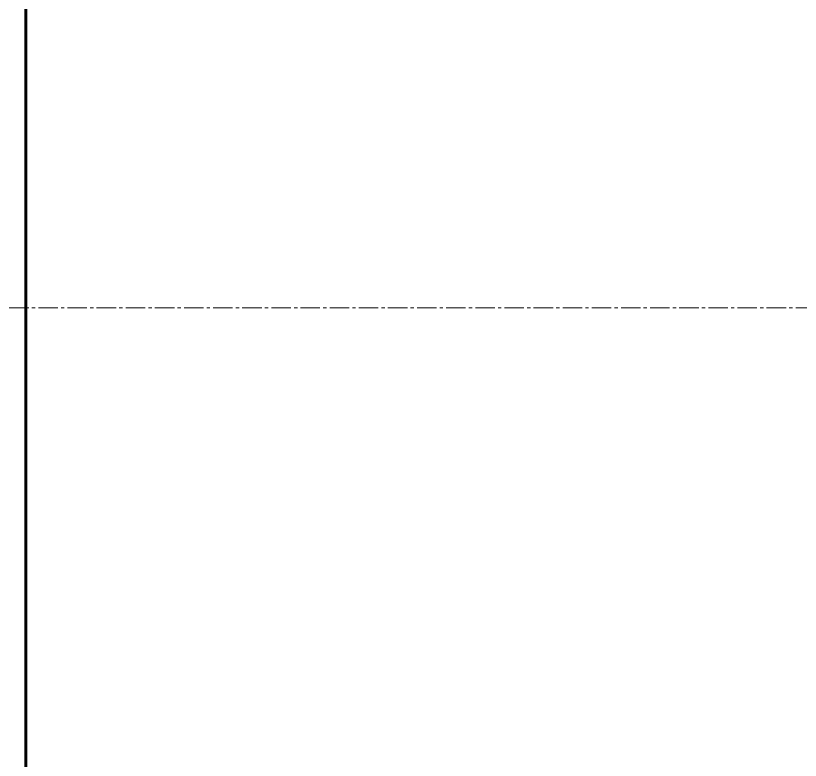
# Model space of a CAD drawing. Header units: millimetres. Extents: x 470010 to 1231400, y -134005 to 421770.
# Drawn here: x 672984 to 673753, y -51155 to -50425 of the extents above; entities that cross this region are included whole.
import ezdxf
from ezdxf.enums import TextEntityAlignment as Align

# ---------------------------------------------------------------- set-up
doc = ezdxf.new("R2010")
doc.units = ezdxf.units.MM
doc.linetypes.add('CENTER2', pattern=[28.575, 19.05, -3.175, 3.175, -3.175])
doc.layers.get('Defpoints').update_dxf_attribs({"color": 140})
doc.layers.add('0) шп потолок', color=3, linetype='Continuous', lineweight=60)
doc.layers.add('РД_Оси_100', color=7, linetype='Continuous', lineweight=0, true_color=0x525252)
doc.styles.add('style1', font='ARIALN.TTF')

# ---------------------------------------------------------------- blocks, each defined once
blk = doc.blocks.new('СОШ_2200_АР_ОСИ_М100_28.05.24')
at = {"layer": 'РД_Оси_100', "color": 251, "linetype": 'CENTER2', "true_color": 0x636466}
blk.add_line((29555, 42900), (-5954.958, 42900), dxfattribs=at)
blk = doc.blocks.new('A$C9108343f')
at = {"layer": '0) шп потолок'}
blk.add_lwpolyline([(14844.96, 43275.16), (14844.96, 51955), (7274.95, 51955), (7274.95, 42855), (13824.96, 42855)], dxfattribs=at)
at = {"layer": 'РД_Оси_100'}
blk.add_blockref('СОШ_2200_АР_ОСИ_М100_28.05.24', (7154.96, 6755), dxfattribs=at)
at = {"layer": 'Defpoints', "color": 18, "true_color": 0x000000, "style": 'style1'}
for p in [(143949.34, 316089.12), (143974.98, 281639.5), (143890.4, 273244.71), (143839.99, 264276.81), (143967.75, 254892.38), (12251.96, 104178.14), (12382.58, 96023.14)]:
    blk.add_attdef('АР-ПОМЕЩЕНИЕ:НАИМЕНОВАНИЕ', text='', height=100, dxfattribs=at).set_placement(p, align=Align.MIDDLE)
at = {"layer": 'Defpoints', "color": 18, "true_color": 0x000000, "style": 'style1', "flags": 8}
for p in [(143951.3, 279099.09), (143848.34, 269251.11), (143875.33, 260094.25), (144049.74, 250824.7), (163419.28, 238153.36), (155897.46, 237965.97), (183037.2, 237965.97), (143342.94, 237876.19)]:
    blk.add_attdef('АР-ПОМЕЩЕНИЕ:НАИМЕНОВАНИЕ', text='', height=100, dxfattribs=at).set_placement(p, align=Align.MIDDLE)

msp = doc.modelspace()

# ---------------------------------------------------------------- linework, layer by layer
at = {"layer": '0) шп потолок'}
msp.add_lwpolyline([(680563.57, -57091.084), (680563.57, -48411.242), (672993.566, -48411.242), (672993.566, -57511.242), (679543.57, -57511.242)], dxfattribs=at)

# ---------------------------------------------------------------- block references
msp.add_blockref('A$C9108343f', (665718.612, -100366.242))
at = {"layer": 'РД_Оси_100'}
msp.add_blockref('СОШ_2200_АР_ОСИ_М100_28.05.24', (672873.57, -93611.242), dxfattribs=at)

doc.saveas('drawing.dxf')
